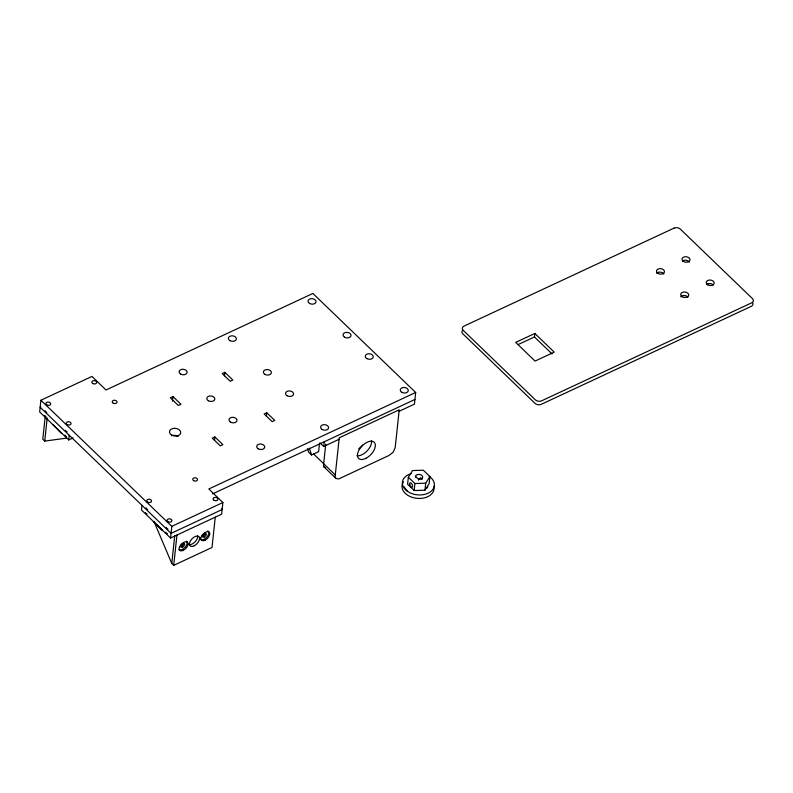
<?xml version="1.0" encoding="UTF-8"?>
<svg xmlns="http://www.w3.org/2000/svg" width="793" height="793" viewBox="0 0 793 793"><rect width="100%" height="100%" fill="white"/><g stroke="black" fill="none" stroke-linecap="round" stroke-linejoin="round"><path stroke-width="1.19" d="M335.27 474.997C333.952 478.883 338.542 479.973 341.03 477.842L388.907 455.509L393.249 452.159L395.182 447.619L399.226 409.812L339.245 437.795L335.27 474.997L313.513 453.854M399.067 411.309L414.432 404.133L415.681 392.476L312.888 293.46L106.034 389.968L91.968 376.427L40.899 400.247L39.65 411.904L68.743 439.937L72.996 437.944M45.26 416.206L42.792 439.233L44.735 441.106L66.622 438.113M44.735 441.106L47.193 418.07M68.743 439.937L69.239 435.268M141.977 505.329L141.471 509.988L170.564 538.021L221.643 514.191L222.883 502.534L208.827 488.984L415.681 392.476M172.438 401.199L172.943 396.53L170.326 397.749L178.326 405.451L180.933 404.242L172.943 396.53M170.564 538.021L171.813 526.364L40.899 400.247M215.26 517.165L212.018 547.477L173.717 565.35L171.774 563.476L174.747 535.592M173.717 565.35L176.948 535.037M214.516 440.432L214.883 436.943L212.276 438.152L220.276 445.864L222.883 444.645L214.883 436.943M224.449 375.823L224.825 372.323L222.209 373.543L230.208 381.245L232.825 380.035L224.825 372.323M266.398 416.236L266.765 412.737L264.158 413.956L272.158 421.658L274.765 420.439L266.765 412.737M319.51 443.198L318.598 451.693L311.56 454.984L308.655 452.179L307.535 448.759M339.087 439.282L323.722 446.459L324.218 441.79M325.745 444.011L323.544 464.976L324.01 466.928L325.645 467.741M408.336 477.217L407.592 484.206L414.164 490.54L424.949 490.213L429.162 483.542L429.905 476.553L423.333 470.219L412.548 470.546L408.336 477.217L414.917 483.542L425.702 483.215L429.905 476.553M415.443 477.237L415.532 476.365A3.598 2.468 6.1 0 1 419.576 474.472A3.598 2.468 6.1 0 1 422.649 477.436A3.598 2.468 6.1 0 1 418.605 479.319L418.516 480.191M414.164 490.54L414.917 483.542M424.949 490.213L425.702 483.215M552.057 353.916L534.452 336.956L534.829 333.456L515.678 342.388L535.067 361.073L554.228 352.142L534.829 333.456M426.634 488.518L427.833 486.615M40.721 406.978L40.146 407.245L171.06 533.352L222.139 509.522L221.534 508.937M518.295 344.489L534.452 336.956M212.593 493.87L414.927 399.474M171.813 526.364L222.883 502.534M420.488 478.1L419.576 478.536A1.992 1.308 28.6 0 0 419.338 479.359M415.532 476.365L418.605 479.319M320.184 443.059L323.722 446.459M324.01 466.928L335.647 478.139M58.702 430.49L61.616 433.295L53.23 424.989M156.994 524.936L162.466 530.448L154.08 522.131M154.08 521.695L171.774 563.476M309.32 448.134L311.56 454.984M167.997 529.02A2.409 1.645 6.1 0 1 166.371 527.454M147.627 509.403A2.409 1.645 6.1 0 1 146.001 507.837M46.777 412.251A2.409 1.645 6.1 0 1 45.151 410.685M67.137 431.868A2.409 1.645 6.1 0 1 65.512 430.302M171.417 435.704A5.67 3.876 6.1 0 1 178.078 436.477M46.242 416.9A2.409 1.655 6.1 0 1 44.656 415.373M66.612 436.517A2.409 1.655 6.1 0 1 65.016 434.99M167.462 533.669A2.409 1.655 6.1 0 1 165.876 532.133M147.101 514.052A2.409 1.655 6.1 0 1 145.506 512.516M205.328 533.273A2.409 1.318 -46.1 0 1 203.95 535.612A2.409 1.318 -46.1 0 1 201.789 536.118M183.48 542.858A2.409 1.318 -46.1 0 1 182.757 545.247A2.409 1.318 -46.1 0 1 180.338 546.367M186.405 541.193A5.63 3.073 -46.1 0 1 185.136 547.239A5.63 3.073 -46.1 0 1 178.921 549.579M207.835 530.894A5.63 3.073 -46.1 0 1 206.656 537.317A5.63 3.073 -46.1 0 1 200.203 538.982M199.876 537.704A5.63 3.073 -46.1 0 1 199.895 537.347M197.596 535.81A6.433 3.519 -46.1 0 1 194.949 541.966A6.433 3.519 -46.1 0 1 188.942 544.513M187.614 543.324A6.433 3.519 -46.1 0 1 187.416 542.184M362.659 445.042A17.932 9.803 -46.1 0 1 358.714 448.779M371.461 440.452A11.261 6.156 -46.1 0 1 367.228 450.801A11.261 6.156 -46.1 0 1 356.999 455.816M682.426 261.145A4.024 2.756 6.1 0 1 686.173 260.273A4.024 2.756 6.1 0 1 689.365 262.186M656.663 273.268A4.024 2.756 6.1 0 1 660.44 272.158A4.024 2.756 6.1 0 1 663.83 274.1M680.721 296.85A4.024 2.756 6.1 0 1 684.3 295.482A4.024 2.756 6.1 0 1 687.918 297.206M706.86 284.251A4.024 2.756 6.1 0 1 713.224 285.004M752.537 302.639A4.5 3.083 6.1 0 1 751.209 306.366L541.292 404.301A4.5 3.083 6.1 0 1 535.007 403.35L462.854 333.853A4.5 3.083 6.1 0 1 462.785 330.185M433.801 486.367A16.078 11.013 6.1 0 1 415.829 498.192A16.078 11.013 6.1 0 1 403.528 481.807M429.172 476.315A16.078 11.013 6.1 0 1 428.835 492.84A16.078 11.013 6.1 0 1 405.045 489.251A16.078 11.013 6.1 0 1 411.161 473.609M407.592 491.135A14.472 9.912 6.1 0 1 404.351 486.932M420.488 478.05A2.22 1.705 83.8 0 1 422.114 479.329M674 228.136L464.083 326.072A4.5 3.083 6.1 0 0 463.231 330.354L535.374 399.86A4.5 3.083 6.1 0 0 541.669 400.802L751.586 302.867A4.5 3.083 6.1 0 0 752.438 298.584L680.295 229.088A4.5 3.083 6.1 0 0 674.01 228.136M258.24 448.798A4.024 2.756 6.1 0 0 264.674 447.351A4.024 2.756 6.1 0 0 259.182 444.12A4.024 2.756 6.1 0 0 258.24 448.798M180.665 374.068A4.024 2.756 6.1 0 0 187.089 372.621A4.024 2.756 6.1 0 0 181.607 369.389A4.024 2.756 6.1 0 0 180.665 374.068M208.361 400.743A4.024 2.756 6.1 0 0 214.784 399.305A4.024 2.756 6.1 0 0 209.302 396.064A4.024 2.756 6.1 0 0 208.361 400.743M230.555 422.124A4.024 2.756 6.1 0 0 236.978 420.677A4.024 2.756 6.1 0 0 231.497 417.435A4.024 2.756 6.1 0 0 230.555 422.124M168.047 521.725A2.409 1.655 6.1 0 0 171.903 520.852A2.409 1.655 6.1 0 0 168.612 518.909A2.409 1.655 6.1 0 0 168.047 521.725M147.676 502.108A2.409 1.655 6.1 0 0 151.532 501.235A2.409 1.655 6.1 0 0 148.241 499.293A2.409 1.655 6.1 0 0 147.676 502.108M193.651 480.657A2.409 1.655 6.1 0 0 197.507 479.795A2.409 1.655 6.1 0 0 194.206 477.852A2.409 1.655 6.1 0 0 193.651 480.657M214.011 500.274A2.409 1.655 6.1 0 0 217.867 499.412A2.409 1.655 6.1 0 0 214.576 497.469A2.409 1.655 6.1 0 0 214.011 500.274M46.827 404.955A2.409 1.655 6.1 0 0 50.683 404.093A2.409 1.655 6.1 0 0 47.392 402.15A2.409 1.655 6.1 0 0 46.827 404.955M67.187 424.572A2.409 1.655 6.1 0 0 71.043 423.71A2.409 1.655 6.1 0 0 67.752 421.767A2.409 1.655 6.1 0 0 67.187 424.572M113.161 403.131A2.409 1.655 6.1 0 0 117.017 402.259A2.409 1.655 6.1 0 0 113.716 400.316A2.409 1.655 6.1 0 0 113.161 403.131M92.791 383.515A2.409 1.655 6.1 0 0 96.647 382.642A2.409 1.655 6.1 0 0 93.356 380.699A2.409 1.655 6.1 0 0 92.791 383.515M287.116 395.737A4.024 2.756 6.1 0 0 293.549 394.29A4.024 2.756 6.1 0 0 288.057 391.048A4.024 2.756 6.1 0 0 287.116 395.737M322.146 429.469A4.024 2.756 6.1 0 0 328.57 428.022A4.024 2.756 6.1 0 0 323.078 424.78A4.024 2.756 6.1 0 0 322.146 429.469M264.921 374.355A4.024 2.756 6.1 0 0 271.355 372.908A4.024 2.756 6.1 0 0 265.863 369.667A4.024 2.756 6.1 0 0 264.921 374.355M229.901 340.623A4.024 2.756 6.1 0 0 236.334 339.176A4.024 2.756 6.1 0 0 230.842 335.935A4.024 2.756 6.1 0 0 229.901 340.623M171.645 435.079A5.67 3.876 6.1 0 0 180.705 433.047A5.67 3.876 6.1 0 0 172.973 428.478A5.67 3.876 6.1 0 0 171.645 435.079M344.598 337.184A4.024 2.756 6.1 0 0 351.021 335.736A4.024 2.756 6.1 0 0 345.54 332.495A4.024 2.756 6.1 0 0 344.598 337.184M401.813 392.297A4.024 2.756 6.1 0 0 408.236 390.85A4.024 2.756 6.1 0 0 402.755 387.608A4.024 2.756 6.1 0 0 401.813 392.297M366.792 358.565A4.024 2.756 6.1 0 0 373.216 357.118A4.024 2.756 6.1 0 0 367.734 353.876A4.024 2.756 6.1 0 0 366.792 358.565M309.577 303.451A4.024 2.756 6.1 0 0 316.001 302.004A4.024 2.756 6.1 0 0 310.519 298.763A4.024 2.756 6.1 0 0 309.577 303.451M183.441 550.273A5.63 3.073 -46.1 0 0 187.614 542.343A5.63 3.073 -46.1 0 0 179.842 546.337A5.63 3.073 -46.1 0 0 183.441 550.273M182.578 547.081A2.409 1.318 -46.1 0 0 184.363 543.681A2.409 1.318 -46.1 0 0 181.032 545.396A2.409 1.318 -46.1 0 0 182.578 547.081M205.149 540.152A5.63 3.073 -46.1 0 0 209.312 532.212A5.63 3.073 -46.1 0 0 201.551 536.207A5.63 3.073 -46.1 0 0 205.149 540.152M204.287 536.95A2.409 1.318 -46.1 0 0 206.071 533.55A2.409 1.318 -46.1 0 0 202.74 535.265A2.409 1.318 -46.1 0 0 204.287 536.95M194.265 545.782A6.433 3.519 -46.1 0 0 199.033 536.712A6.433 3.519 -46.1 0 0 190.151 541.282A6.433 3.519 -46.1 0 0 194.265 545.782M366.019 458.265A11.261 6.156 -46.1 0 0 374.355 442.395A11.261 6.156 -46.1 0 0 358.813 450.384A11.261 6.156 -46.1 0 0 366.019 458.265M683.556 261.521A4.024 2.756 6.1 0 0 689.979 260.074A4.024 2.756 6.1 0 0 684.488 256.843A4.024 2.756 6.1 0 0 683.556 261.521M658.012 273.436A4.024 2.756 6.1 0 0 664.445 271.989A4.024 2.756 6.1 0 0 658.953 268.758A4.024 2.756 6.1 0 0 658.012 273.436M682.258 296.79A4.024 2.756 6.1 0 0 688.681 295.343A4.024 2.756 6.1 0 0 683.199 292.102A4.024 2.756 6.1 0 0 682.258 296.79M707.743 284.826A4.024 2.756 6.1 0 0 714.176 283.379A4.024 2.756 6.1 0 0 708.684 280.147A4.024 2.756 6.1 0 0 707.743 284.826M409.703 484.354A2.409 1.16 65 0 0 412.142 487.229A2.409 1.16 65 0 0 411.537 483.532A2.409 1.16 65 0 0 409.703 484.354"/></g></svg>
